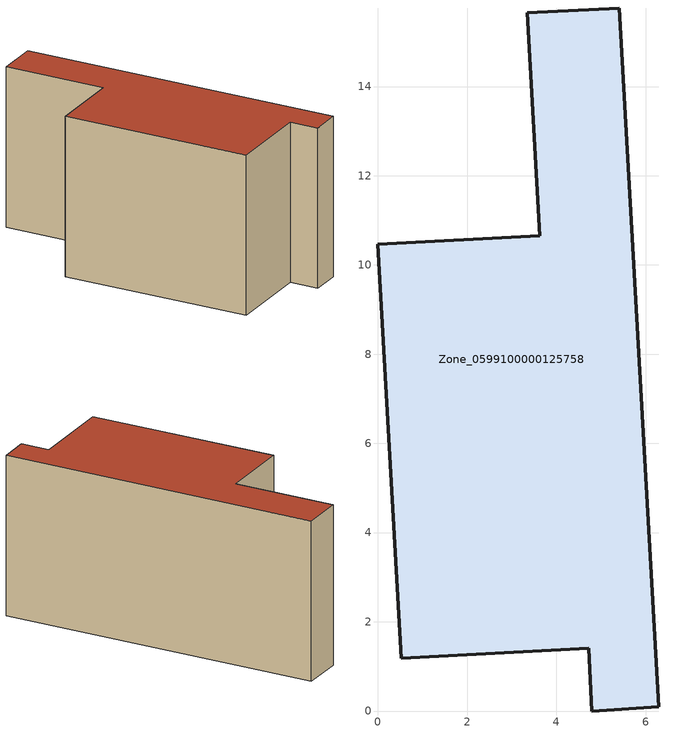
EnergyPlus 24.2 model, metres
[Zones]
Zone_0599100000125758
 floor ground (C_G): 5.41,15.76 6.29,0.09 4.79,0 4.72,1.41 0.52,1.18 0,10.46 3.63,10.66 3.35,15.65 z0
 wall outside (C_F): 0.52,1.18 4.72,1.41 4.79,0 6.29,0.09 5.41,15.76 3.35,15.65 3.63,10.66 0,10.46 0.52,1.18 z0:7.94
 roof outside (C_R): 3.63,10.66 0,10.46 0.52,1.18 4.72,1.41 4.79,0 6.29,0.09 5.41,15.76 3.35,15.65 z7.94
[BUILDING]
Pand.0599100000125758: North Axis=0; Terrain=City; Loads Convergence Tolerance Value=0.04; Temperature Convergence Tolerance Value=0.4; Solar Distribution=FullExterior; Maximum Number of Warmup Days=25; Minimum Number of Warmup Days=1
[Site:Location]
Rotterdam.The.Hague.AP_ZH_NLD Design_Conditions: Latitude=51.96; Longitude=4.45; Time Zone=1; Elevation=-4.5
[SITE:GROUNDTEMPERATURE:BUILDINGSURFACE]
18, 18, 18, 18, 18, 18, 18, 18, 18, 18, 18, 18
[MATERIAL] Thermal Absorptance=0.9; Solar Absorptance=0.7; Visible Absorptance=0.7
Name | Roughness | Thickness | Conductivity | Density | Specific Heat
G.TI.1975-1991 | MediumSmooth | 0.15 | 0.288461 | 540 | 1210
F.TI.1975-1991 | Rough | 0.3 | 0.230769 | 1920 | 840
R.TI.1975-1991 | MediumRough | 0.2 | 0.153846 | 1500 | 1000
[CONSTRUCTION]
C_G: G.TI.1975-1991
C_F: F.TI.1975-1991
C_R: R.TI.1975-1991
[ZONE]
Zone_0599100000125758: Type=1; Multiplier=1; Ceiling Height=Autocalculate; Volume=Autocalculate; Floor Area=autocalculate; Part of Total Floor Area=Yes
[ZONEINFILTRATION:DESIGNFLOWRATE]
Infil_Zone_0599100000125758: Zone or ZoneList or Space or SpaceList=Zone_0599100000125758; Schedule=AlwaysOn; Design Flow Rate Calculation Method=Flow/Area; Flow Rate per Floor Area=0.003; Constant Term Coefficient=1; Temperature Term Coefficient=0; Velocity Term Coefficient=0; Velocity Squared Term Coefficient=0
[HVACTEMPLATE:ZONE:IDEALLOADSAIRSYSTEM]
Zone_0599100000125758: Maximum Heating Supply Air Temperature=50; Minimum Cooling Supply Air Temperature=13; Maximum Heating Supply Air Humidity Ratio=0.0156; Minimum Cooling Supply Air Humidity Ratio=0.0077; Heating Limit=NoLimit; Cooling Limit=NoLimit; Dehumidification Control Type=ConstantSensibleHeatRatio; Cooling Sensible Heat Ratio=0.7; Dehumidification Setpoint=60; Humidification Control Type=None; Humidification Setpoint=30; Outdoor Air Method=None; Outdoor Air Flow Rate per Person=0.00944; Outdoor Air Flow Rate per Zone Floor Area=0; Outdoor Air Flow Rate per Zone=0; Demand Controlled Ventilation Type=None; Outdoor Air Economizer Type=NoEconomizer; Heat Recovery Type=None; Sensible Heat Recovery Effectiveness=0.7; Latent Heat Recovery Effectiveness=0.65
[ZONECONTROL:THERMOSTAT]
ThermostatControl_Zone_0599100000125758: Zone or ZoneList=Zone_0599100000125758; Control Type Schedule=DualSetpointControlType; Control 1=Thermostat_Zone_0599100000125758; Temperature Difference Between Cutout And Setpoint=0
[THERMOSTATSETPOINT:DUALSETPOINT]
Thermostat_Zone_0599100000125758: Heating Setpoint Temperature Schedule=HeatingSetpoint_Zone_0599100000125758; Cooling Setpoint Temperature Schedule=CoolingSetpoint_Zone_0599100000125758
[SCHEDULE:COMPACT]
HeatingSetpoint_Zone_0599100000125758: Through: 12/31, For: AllDays, Until: 24:00, 21
CoolingSetpoint_Zone_0599100000125758: Through: 12/31, For: AllDays, Until: 24:00, 24
DualSetpointControlType: Through: 12/31, For: AllDays, Until: 24:00, 4
AlwaysOn: Through: 12/31, For: AllDays, Until: 24:00, 1
